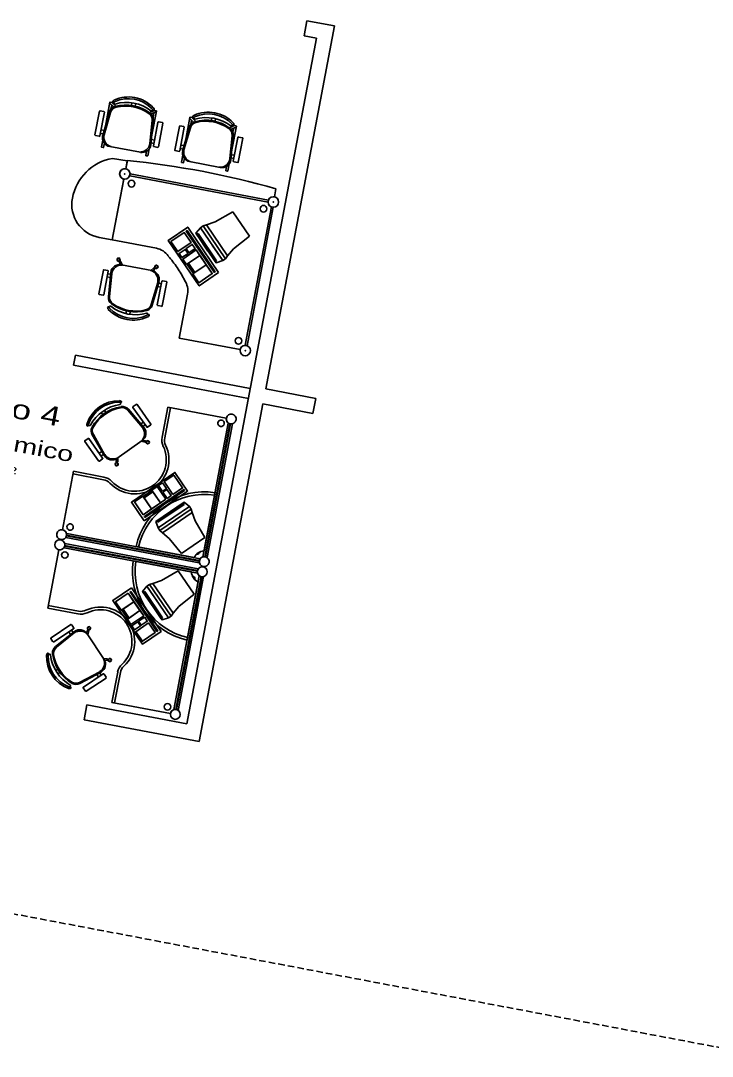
# Model space of a CAD drawing. Header units: inches. Extents: x -18604 to 2753, y -9056 to 3482.
# Drawn here: x -13605 to -12925, y -3206 to -2189 of the extents above; entities that cross this region are included whole.
import ezdxf
from ezdxf.enums import TextEntityAlignment as Align

# ---------------------------------------------------------------- set-up
doc = ezdxf.new("R2010")
doc.units = ezdxf.units.IN
doc.linetypes.add('HIDDEN', pattern=[9.525, 6.35, -3.175])
for name, color, linetype in [('ESPECARQ', 2, 'Continuous'), ('Linha Fina', 253, 'Continuous'), ('MOB', 3, 'Continuous'), ('MOVEIS', 2, 'Continuous'), ('Parede', 6, 'Continuous'), ('Parede Baixo', 4, 'Continuous'), ('TEXTO', 2, 'Continuous')]:
    doc.layers.add(name, color=color, linetype=linetype)
doc.styles.add('REGUA100', font='GOTHIC.TTF', dxfattribs={"width": 1.4})
doc.styles.add('REGUA60', font='GOTHIC.TTF', dxfattribs={"width": 1.4})

# ---------------------------------------------------------------- blocks, each defined once
blk = doc.blocks.new('INDUNI1')
at = {"color": 0, "style": 'REGUA100', "width": 1.4, "flags": 8}
for tag, p in [('NOME1', (0, 0)), ('NOME2', (0, -4.29))]:
    blk.add_attdef(tag, text='', height=2.5, dxfattribs=at).set_placement(p, align=Align.CENTER)
at = {"layer": 'ESPECARQ', "style": 'REGUA60', "width": 1.4}
blk.add_attdef('AREA', text='', height=1.5, dxfattribs=at).set_placement((0, -7.81), align=Align.CENTER)
at = {"layer": 'ESPECARQ', "style": 'REGUA60', "width": 1.4, "flags": 8}
for tag, p in [('PISO', (0, -10.31)), ('REVPAR', (0, -12.81)), ('PEDIR', (0, -15.31))]:
    blk.add_attdef(tag, text='', height=1.5, dxfattribs=at).set_placement(p, align=Align.CENTER)
blk = doc.blocks.new('BFB')
at = {"layer": 'MOB'}
for p, q in [((-0.6, 43.6), (-0.6, 46.2)), ((3.2, 43.6), (3.2, 46.2)), ((-30.4, 8.5), (-30.4, 32.1)), ((-29.9, 32.7), (-26, 32.7)), ((-25.5, 32.1), (-25.5, 8.5)), ((-22.8, 9.2), (-20.6, 33.3)), ((-21.7, 10.3), (-19.6, 32.8)), ((24.3, 10.3), (22.2, 32.8)), ((25.4, 9.2), (23.3, 33.3)), ((28.1, 32.1), (28.1, 8.5)), ((32.5, 32.7), (28.6, 32.7)), ((33, 8.5), (33, 32.1)), ((-22.4, 14.3), (-25.5, 14.3)), ((-22.6, 11), (-25.5, 11)), ((25, 14.3), (28.1, 14.3)), ((25.2, 11), (28.1, 11)), ((-26, 7.9), (-29.9, 7.9)), ((-14.9, 0), (-16.6, -2.1)), ((-12.7, 0), (-15.4, -3.1)), ((-14, 0), (16.6, 0)), ((15.3, 0), (18, -3.1)), ((17.5, 0), (19.2, -2.1)), ((28.6, 7.9), (32.5, 7.9)), ((-17.5, -2.9), (-19.2, -4.9)), ((-16, -4.2), (-17.6, -6.2)), ((-16.6, -2.1), (-16.5, -2.2)), ((-15.5, -3), (-15.4, -3.1)), ((18.1, -3), (18, -3.1)), ((18.6, -4.2), (20.2, -6.2)), ((19.2, -2.1), (19.1, -2.2)), ((20.2, -2.9), (21.8, -4.9))]:
    blk.add_line(p, q, dxfattribs=at)
blk.add_lwpolyline([(-17.4, 44, -0.323529), (20, 44, -0.122717), (20.4, 43.5, -0.605717), (19.3, 41.9, 0.237888), (-16.6, 41.9, -0.605717), (-17.8, 43.5)], format="xyb", dxfattribs=at)
blk.add_lwpolyline([(19.3, 41.9, 0.237888), (-16.6, 41.9, -0.605717), (-17.8, 43.5, -0.122717), (-17.4, 44, -0.323529), (20, 44, -0.122717), (20.4, 43.5, -0.605717)], format="xyb", close=True, dxfattribs=at)
for centre in [(-16.3, -3), (18.9, -3)]:
    blk.add_circle(centre, 0.55, dxfattribs=at)
for centre, radius, start, end in [((1.3, 18.1), 33.6, 54.1238, 125.8762), ((-18.7, 43.6), 0.86, 134.6745, 330.1891), ((-16.6, 42.9), 3.03, 126.5429, 154.8545), ((-16.6, 42.9), 1.38, 126.8699, 154.8545), ((1.3, 3.8), 39.8, 63.6047, 116.3953), ((1.3, 2.8), 39.8, 65.7361, 114.2639), ((21.3, 43.6), 0.86, 209.8109, 45.3255), ((19.2, 42.9), 3.03, 25.1455, 53.4571), ((-29.9, 32.1), 0.55, 90, 180), ((-26, 32.1), 0.55, 0, 90), ((-13, 32.6), 7.7, 116.3953, 174.8788), ((-11.9, 32.1), 7.7, 114.2639, 174.7001), ((14.5, 32.1), 7.7, 5.2999, 65.7361), ((15.6, 32.6), 7.7, 5.1212, 63.6047), ((28.6, 32.1), 0.55, 90, 180), ((32.5, 32.1), 0.55, 0, 90), ((-11.9, 9.7), 9.76, 176.7478, 264.4075), ((14.5, 9.7), 9.76, 275.5925, 3.2522), ((-29.9, 8.5), 0.55, 180, 270), ((-26, 8.5), 0.55, 270, 0), ((-14, 8.8), 8.8, 177.4308, 270), ((16.6, 8.8), 8.8, 270, 2.5692), ((28.6, 8.5), 0.55, 180, 270), ((32.5, 8.5), 0.55, 270, 0), ((-17.6, -4.5), 1.65, 62.7161, 38.5364), ((-16.3, -3), 0.825, 1.9801, 98.3595), ((19, -3), 0.825, 81.6405, 178.0199), ((20.2, -4.5), 1.65, 141.4636, 117.2839)]:
    blk.add_arc(centre, radius, start, end, dxfattribs=at)
blk = doc.blocks.new('CC50704')
for p, q in [((-60, 0), (-60, 12)), ((11.58, 13.43), (12, 0)), ((-60, 0), (-4.65, 0)), ((4.65, 0), (12, 0))]:
    blk.add_line(p, q)
for centre, radius, start, end in [((-30, 12), 30, 90, 180), ((-30, -2.54), 44.54, 21.00528, 90), ((0, 0), 4.65, 0, 180)]:
    blk.add_arc(centre, radius, start, end)
blk.add_point((0, 0))

msp = doc.modelspace()

# ---------------------------------------------------------------- linework, layer by layer
at = {"layer": 'Linha Fina', "linetype": 'HIDDEN'}
msp.add_line((-10416.2, -3670.7, 63.4), (-15505.6, -2707.8, 63.4), dxfattribs=at)
at = {"layer": 'MOVEIS'}
for p, q in [((-13521.7, -2292.7), (-13517.2, -2269.3)), ((-13517.4, -2270.2), (-13513.5, -2274)), ((-13515.4, -2269.5), (-13517, -2269.2)), ((-13516.3, -2276.1), (-13515.5, -2272)), ((-13515.4, -2269.5), (-13511.3, -2273.3)), ((-13496.1, -2272.5), (-13495.7, -2269.9)), ((-13492.4, -2273.2), (-13491.9, -2270.7)), ((-13531.9, -2301.4), (-13527.5, -2278.2)), ((-13522.7, -2279.1), (-13527.1, -2302.4)), ((-13526.9, -2277.8), (-13523.1, -2278.5)), ((-13524.3, -2302.1), (-13517.7, -2278.9)), ((-13523, -2301.3), (-13516.8, -2279.5)), ((-13473.4, -2277.4), (-13478.5, -2279.5)), ((-13477, -2311.1), (-13474.6, -2287.1)), ((-13471.7, -2278.9), (-13476.8, -2280.9)), ((-13476, -2301.4), (-13471.6, -2278.1)), ((-13474.9, -2283.9), (-13474.2, -2279.9)), ((-13473.4, -2277.4), (-13471.9, -2277.7)), ((-13443.1, -2307.6), (-13438.7, -2284.3)), ((-13438.9, -2285.1), (-13435, -2288.8)), ((-13436.8, -2284.3), (-13438.4, -2284)), ((-13437.8, -2291), (-13437, -2286.9)), ((-13436.8, -2284.3), (-13432.8, -2288.2)), ((-13417.6, -2287.3), (-13417.1, -2284.8)), ((-13413.8, -2288.1), (-13413.4, -2285.5)), ((-13523, -2297.2), (-13526, -2296.6)), ((-13477.9, -2309.8), (-13475.7, -2287.3)), ((-13470.1, -2289.1), (-13474.5, -2312.3)), ((-13469.6, -2313.2), (-13465.2, -2290)), ((-13465.7, -2289.3), (-13469.4, -2288.6)), ((-13453.4, -2316.3), (-13449, -2293.1)), ((-13444.2, -2294), (-13448.5, -2317.2)), ((-13448.4, -2292.6), (-13444.6, -2293.3)), ((-13445.8, -2317), (-13439.2, -2293.8)), ((-13444.5, -2316.1), (-13438.2, -2294.4)), ((-13394.8, -2292.3), (-13400, -2294.4)), ((-13393.2, -2293.7), (-13398.2, -2295.8)), ((-13397.5, -2316.2), (-13393, -2292.8)), ((-13396.4, -2298.8), (-13395.6, -2294.7)), ((-13394.8, -2292.3), (-13393.2, -2292.6)), ((-13527.7, -2302.8), (-13531.5, -2302.1)), ((-13523.8, -2300.4), (-13526.6, -2299.9)), ((-13525.6, -2313.2), (-13524.3, -2306.5)), ((-13476.4, -2306), (-13473.4, -2306.6)), ((-13399.4, -2324.7), (-13397.2, -2302.2)), ((-13398.4, -2326), (-13396.1, -2301.9)), ((-13391.6, -2303.9), (-13396, -2327.2)), ((-13391.1, -2328.1), (-13386.7, -2304.8)), ((-13387.1, -2304.2), (-13390.9, -2303.5)), ((-13523.8, -2313.9), (-13525.3, -2313.6)), ((-13523.4, -2313.7), (-13522.6, -2309.7)), ((-13517.4, -2312.8), (-13487.3, -2318.5)), ((-13482, -2321.5), (-13481.3, -2317.5)), ((-13479.9, -2321.9), (-13478.6, -2315.1)), ((-13476.8, -2309.3), (-13474, -2309.8)), ((-13474, -2312.9), (-13470.3, -2313.7)), ((-13449.2, -2317.7), (-13453, -2316.9)), ((-13445.2, -2315.3), (-13448.1, -2314.7)), ((-13444.5, -2312), (-13447.5, -2311.5)), ((-13501.7, -2334.6), (-13500.1, -2326.7)), ((-13481.8, -2321.9), (-13480.3, -2322.1)), ((-13447, -2328.1), (-13445.7, -2321.3)), ((-13444.9, -2328.5), (-13444.1, -2324.5)), ((-13408.8, -2333.4), (-13438.9, -2327.7)), ((-13398.3, -2324.1), (-13395.5, -2324.7)), ((-13397.8, -2320.9), (-13394.9, -2321.4)), ((-13395.5, -2327.8), (-13391.7, -2328.5)), ((-13445.3, -2328.8), (-13446.8, -2328.5)), ((-13403.5, -2336.3), (-13402.8, -2332.3)), ((-13403.3, -2336.7), (-13401.7, -2337)), ((-13401.4, -2336.7), (-13400.1, -2329.9)), ((-13503.6, -2344.7), (-13514.9, -2404.5)), ((-13497.8, -2341.6), (-13497.4, -2339.7)), ((-13497.4, -2339.7), (-13497.8, -2341.6)), ((-13361.9, -2367.3), (-13497.8, -2341.6)), ((-13361.9, -2367.3), (-13497.8, -2341.6)), ((-13361.5, -2365.4), (-13497.4, -2339.7)), ((-13361.5, -2365.4), (-13497.4, -2339.7)), ((-13355.7, -2362.3), (-13354.2, -2354.3)), ((-13361.9, -2367.3), (-13361.5, -2365.4)), ((-13361.5, -2365.4), (-13361.9, -2367.3)), ((-13396.5, -2376.9, -1.1), (-13413.7, -2386.8, -1.1)), ((-13380.2, -2400.9, -1.1), (-13396.5, -2376.9, -1.1)), ((-13384.3, -2508), (-13358.6, -2372.1)), ((-13384.3, -2508), (-13358.6, -2372.1)), ((-13382.4, -2508.4), (-13356.7, -2372.5)), ((-13382.4, -2508.4), (-13356.7, -2372.5)), ((-13356.7, -2372.5), (-13358.6, -2372.1)), ((-13358.6, -2372.1), (-13356.7, -2372.5)), ((-13413.7, -2386.8, -1.1), (-13422.4, -2389.8, 1.1)), ((-13459.9, -2405, 2.2), (-13440.8, -2392, 2.2)), ((-13440.8, -2392, 2.2), (-13410.5, -2436.6, 2.2)), ((-13432.8, -2397.9, 2.2), (-13428.4, -2392.6, 2.2)), ((-13422.9, -2412.4, 2.2), (-13432.8, -2397.9, 2.2)), ((-13430.7, -2398.1, 2.2), (-13432, -2399, 2.2)), ((-13413.8, -2425.8, 2.2), (-13432, -2399, 2.2)), ((-13412.4, -2424.9, 2.2), (-13430.7, -2398.1, 2.2)), ((-13425.7, -2390.7, 1.1), (-13428.4, -2392.6, 2.2)), ((-13428.4, -2392.6, 2.2), (-13425.7, -2390.7, 2.2)), ((-13428.4, -2392.6, 2.2), (-13406.4, -2424.8, 2.2)), ((-13406.4, -2424.8, 2.2), (-13428.4, -2392.6, 2.2)), ((-13422.4, -2389.8, 1.1), (-13425.7, -2390.7, 1.1)), ((-13425.7, -2390.7, 1.1), (-13422.4, -2389.8, 1.1)), ((-13403.7, -2423, 1.1), (-13425.7, -2390.7, 1.1)), ((-13403.7, -2423, 2.2), (-13425.7, -2390.7, 2.2)), ((-13514.9, -2404.5), (-13471.6, -2412.7)), ((-13459.9, -2405, 2.2), (-13459.9, -2405)), ((-13429.5, -2449.6), (-13459.9, -2405)), ((-13429.5, -2449.6, 2.2), (-13459.9, -2405, 2.2)), ((-13420.9, -2415.4, 7.7), (-13431.3, -2400.2, 7.7)), ((-13395.7, -2413.2, -1.1), (-13380.2, -2400.9, -1.1)), ((-13422.9, -2412.4, 2.2), (-13413, -2427, 2.2)), ((-13416.8, -2409.6, 2.2), (-13406.4, -2424.8, 2.2)), ((-13401.6, -2420.2, 1.1), (-13395.7, -2413.2, -1.1)), ((-13509, -2425.5), (-13510.2, -2423.2)), ((-13507.2, -2424.5), (-13508.4, -2422.2)), ((-13508.2, -2426.4), (-13508, -2426.3)), ((-13506.9, -2428.8), (-13508.2, -2426.4)), ((-13507, -2425.7), (-13506.8, -2425.6)), ((-13504.8, -2429.2), (-13506.8, -2425.6)), ((-13475.9, -2434.7), (-13506, -2429)), ((-13473.2, -2430.9), (-13471.2, -2429.3)), ((-13413.8, -2425.8, 2.2), (-13412.4, -2424.9, 2.2)), ((-13413.8, -2425.8, 2.2), (-13413.8, -2425.8, 2.2)), ((-13413.8, -2425.8, 2.2), (-13413.8, -2425.8, 2.2)), ((-13413, -2427, 2.2), (-13406.4, -2424.8, 2.2)), ((-13406.4, -2424.8, 2.2), (-13403.7, -2423, 1.1)), ((-13406.4, -2424.8, 2.2), (-13403.7, -2423, 2.2)), ((-13403.7, -2423, 1.1), (-13401.6, -2420.2, 1.1)), ((-13403.7, -2423, 1.1), (-13401.6, -2420.2, 1.1)), ((-13523.7, -2434.3), (-13528.1, -2457.5)), ((-13523.2, -2458.4), (-13518.8, -2435.2)), ((-13519.3, -2434.5), (-13523.1, -2433.8)), ((-13516.5, -2438.2), (-13519.3, -2437.7)), ((-13516.4, -2436.4), (-13518.7, -2460.4)), ((-13515.5, -2437.7), (-13517.6, -2460.2)), ((-13477.2, -2434.4), (-13474, -2431.8)), ((-13475.1, -2434.8), (-13473, -2433.1)), ((-13473.9, -2432), (-13474, -2431.8)), ((-13473, -2433.1), (-13473.1, -2432.9)), ((-13471.9, -2432.5), (-13469.9, -2430.9)), ((-13410.5, -2436.6, 2.2), (-13429.5, -2449.6, 2.2)), ((-13517, -2441.5), (-13519.9, -2440.9)), ((-13470.3, -2446.2), (-13476.6, -2467.9)), ((-13469, -2445.3), (-13475.6, -2468.6)), ((-13470.7, -2468.4), (-13466.3, -2445.1)), ((-13469.6, -2447.1), (-13466.7, -2447.6)), ((-13461.4, -2446), (-13465.8, -2469.3)), ((-13465.6, -2444.7), (-13461.8, -2445.4)), ((-13429.5, -2449.6, 2.2), (-13429.5, -2449.6)), ((-13527.7, -2458.1), (-13523.9, -2458.8)), ((-13470.3, -2450.3), (-13467.3, -2450.9)), ((-13449.1, -2500.9), (-13441, -2457.7)), ((-13466.4, -2469.7), (-13470.2, -2469)), ((-13501, -2474.3), (-13501.5, -2476.8)), ((-13497.2, -2475), (-13497.7, -2477.5)), ((-13389.3, -2512.2), (-13449.1, -2500.9)), ((-13382.4, -2508.4), (-13384.3, -2508)), ((-13384.3, -2508), (-13382.4, -2508.4)), ((-13521.2, -2573.9, 63.6), (-13522.7, -2571.8, 63.6)), ((-13485.2, -2588.8, 63.6), (-13499.8, -2571.8, 63.6)), ((-13483.7, -2589, 63.6), (-13499.1, -2570.8, 63.6)), ((-13494.6, -2569, 63.6), (-13481.1, -2588.1, 63.6)), ((-13491.4, -2566, 63.6), (-13494.5, -2568.2, 63.6)), ((-13477.1, -2585.3, 63.6), (-13490.6, -2566.1, 63.6)), ((-13466, -2598.3, 63.4), (-13460.4, -2568.6, 63.4)), ((-13463.4, -2598.8, 63.4), (-13457.8, -2569.1, 63.4)), ((-13460.4, -2568.6, 63.4), (-13403, -2579.4, 63.4)), ((-13455.2, -2569.6, 63.4), (-13403, -2579.4, 63.4)), ((-13524.3, -2576.1, 63.6), (-13525.8, -2574, 63.6)), ((-13486.9, -2585.1, 63.6), (-13484.4, -2583.4, 63.6)), ((-13484.9, -2587.7, 63.6), (-13482.5, -2586, 63.6)), ((-13480.3, -2588.2, 63.6), (-13477.2, -2586, 63.6)), ((-13401, -2584.3, 63.4), (-13425.9, -2715.6, 63.4)), ((-13399.4, -2585.1, 63.4), (-13424, -2715.5, 63.4)), ((-13398.7, -2585.2, 63.4), (-13423.4, -2715.6, 63.4)), ((-13396.9, -2585.1, 63.4), (-13421.7, -2716.4, 63.4)), ((-13528.4, -2621.5, 63.6), (-13541.9, -2602.3, 63.6)), ((-13541.8, -2601.6, 63.6), (-13538.7, -2599.4, 63.6)), ((-13537.9, -2599.5, 63.6), (-13524.4, -2618.6, 63.6)), ((-13522.7, -2616.5, 63.6), (-13534.7, -2595.9, 63.6)), ((-13522.4, -2615, 63.6), (-13533.5, -2595.6, 63.6)), ((-13510.3, -2619, 63.6), (-13485.5, -2601.5, 63.6)), ((-13486.6, -2602.2, 63.6), (-13482.6, -2603.2, 63.6)), ((-13484.8, -2601, 63.6), (-13482.2, -2601.7, 63.6)), ((-13482.2, -2601.7, 63.6), (-13482.3, -2601.9, 63.6)), ((-13481, -2601.8, 63.6), (-13478.6, -2602.4, 63.6)), ((-13525.3, -2612.2, 63.6), (-13527.7, -2613.9, 63.6)), ((-13482.6, -2603, 63.6), (-13482.6, -2603.2, 63.6)), ((-13481.5, -2603.8, 63.6), (-13479.1, -2604.4, 63.6)), ((-13524.5, -2619.4, 63.6), (-13527.6, -2621.6, 63.6)), ((-13523.5, -2615, 63.6), (-13525.8, -2616.6, 63.6)), ((-13511, -2619.5, 63.6), (-13511.2, -2622.1, 63.6)), ((-13511.2, -2622.1, 63.6), (-13511, -2622.2, 63.6)), ((-13509.8, -2622.3, 63.6), (-13509.6, -2622.3, 63.6)), ((-13509.3, -2618.2, 63.6), (-13509.6, -2622.3, 63.6)), ((-13563.7, -2689.1, 63.4), (-13552.9, -2631.6, 63.4)), ((-13523.2, -2637.3, 63.4), (-13552.9, -2631.6, 63.4)), ((-13511.5, -2623.3, 63.6), (-13511.7, -2625.9, 63.6)), ((-13509.5, -2623.5, 63.6), (-13509.7, -2626, 63.6)), ((-13496.1, -2662, 63.4), (-13453.4, -2632.8, 63.4)), ((-13496.1, -2662, 65.6), (-13453.4, -2632.8, 65.6)), ((-13453.4, -2632.8, 65.6), (-13453.4, -2632.8, 63.4)), ((-13453.4, -2632.8, 65.6), (-13440.9, -2651.1, 65.6)), ((-13523.7, -2639.9, 63.4), (-13553.4, -2634.2, 63.4)), ((-13465.7, -2643, 65.6), (-13469.6, -2645.7, 65.6)), ((-13461.8, -2648.7, 65.6), (-13465.7, -2643, 65.6)), ((-13454.5, -2635.4, 65.6), (-13463.9, -2641.8, 65.6)), ((-13463.9, -2641.8, 65.6), (-13455.4, -2654.3, 65.6)), ((-13445.9, -2647.9, 65.6), (-13454.5, -2635.4, 65.6)), ((-13476.3, -2650.9, 65.6), (-13484.1, -2656.2, 65.6)), ((-13440.9, -2651.1, 65.6), (-13483.7, -2680.3, 65.6)), ((-13475, -2651.9, 65.6), (-13483.7, -2657.8, 65.6)), ((-13483.5, -2657.1, 65.6), (-13475.7, -2651.7, 65.6)), ((-13444.7, -2649.6, 65.6), (-13483.4, -2676, 65.6)), ((-13482.8, -2676.9, 65.6), (-13444.1, -2650.5, 65.6)), ((-13475.7, -2651.7, 65.6), (-13476.3, -2650.9, 65.6)), ((-13470.9, -2646.6, 65.6), (-13476.2, -2650.1, 65.6)), ((-13476.2, -2650.1, 65.6), (-13475, -2651.9, 65.6)), ((-13462.4, -2659.1, 65.6), (-13470.9, -2646.6, 65.6)), ((-13469.6, -2645.7, 65.6), (-13465.7, -2651.4, 65.6)), ((-13465.7, -2651.4, 65.6), (-13461.8, -2648.7, 65.6)), ((-13461.2, -2649.6, 65.6), (-13465.1, -2652.3, 65.6)), ((-13465.1, -2652.3, 65.6), (-13461.1, -2658.2, 65.6)), ((-13457.1, -2655.5, 65.6), (-13461.2, -2649.6, 65.6)), ((-13455.4, -2654.3, 65.6), (-13445.9, -2647.9, 65.6)), ((-13444.1, -2650.5, 65.6), (-13444.7, -2649.6, 65.6)), ((-13424.8, -2709.8, 63.4), (-13414, -2652.6, 63.4)), ((-13496.1, -2662, 65.6), (-13496.1, -2662, 63.4)), ((-13483.7, -2680.3, 65.6), (-13496.1, -2662, 65.6)), ((-13484.9, -2656.1, 65.6), (-13493.2, -2661.7, 65.6)), ((-13493.2, -2661.7, 65.6), (-13484.6, -2674.3, 65.6)), ((-13483.7, -2657.8, 65.6), (-13484.9, -2656.1, 65.6)), ((-13484.6, -2674.3, 65.6), (-13462.4, -2659.1, 65.6)), ((-13484.1, -2656.2, 65.6), (-13483.5, -2657.1, 65.6)), ((-13471, -2680.3, 65.6), (-13445.3, -2662.8, 65.6)), ((-13461.1, -2658.2, 65.6), (-13457.1, -2655.5, 65.6)), ((-13458.1, -2671.5, 65.6), (-13444.2, -2662, 65.6)), ((-13444.4, -2664.1, 65.6), (-13445.3, -2662.8, 65.6)), ((-13444.2, -2662, 65.6), (-13439.1, -2666.2, 65.6)), ((-13458.1, -2671.5, 65.6), (-13472.1, -2681, 65.6)), ((-13470.1, -2681.6, 65.6), (-13444.4, -2664.1, 65.6)), ((-13470, -2687.3, 65.6), (-13439.1, -2666.2, 65.6)), ((-13439.1, -2666.2, 65.6), (-13470, -2687.3, 65.6)), ((-13468.3, -2689.9, 64.5), (-13437.3, -2668.8, 64.5)), ((-13468.3, -2689.9, 65.6), (-13437.3, -2668.8, 65.6)), ((-13461, -2673.5, 70.8), (-13446.4, -2663.5, 70.8)), ((-13437.3, -2668.8, 64.5), (-13439.1, -2666.2, 65.6)), ((-13439.1, -2666.2, 65.6), (-13437.3, -2668.8, 65.6)), ((-13437.3, -2668.8, 64.5), (-13436.4, -2672, 64.5)), ((-13436.4, -2672, 64.5), (-13437.3, -2668.8, 64.5)), ((-13433.6, -2680.3, 62.4), (-13436.4, -2672, 64.5)), ((-13483.4, -2676, 65.6), (-13482.8, -2676.9, 65.6)), ((-13472.1, -2681, 65.6), (-13470, -2687.3, 65.6)), ((-13471, -2680.3, 65.6), (-13471, -2680.3, 65.6)), ((-13471, -2680.3, 65.6), (-13471, -2680.3, 65.6)), ((-13471, -2680.3, 65.6), (-13470.1, -2681.6, 65.6)), ((-13455.4, -2677.4, 65.6), (-13470, -2687.3, 65.6)), ((-13424, -2696.8, 62.4), (-13433.6, -2680.3, 62.4)), ((-13428.6, -2717.5, 63.4), (-13559.6, -2692.7, 63.4)), ((-13470, -2687.3, 65.6), (-13468.3, -2689.9, 64.5)), ((-13470, -2687.3, 65.6), (-13468.3, -2689.9, 65.6)), ((-13468.3, -2689.9, 64.5), (-13465.6, -2692, 64.5)), ((-13468.3, -2689.9, 64.5), (-13465.6, -2692, 64.5)), ((-13465.6, -2692, 64.5), (-13458.9, -2697.6, 62.4)), ((-13430.5, -2727.4, 63.4), (-13561.5, -2702.6, 63.4)), ((-13429.4, -2721.6, 63.4), (-13560.4, -2696.8, 63.4)), ((-13429.5, -2719.8, 63.4), (-13560, -2695.1, 63.4)), ((-13429.4, -2719.1, 63.4), (-13559.9, -2694.4, 63.4)), ((-13458.9, -2697.6, 62.4), (-13447, -2712.5, 62.4)), ((-13447, -2712.5, 62.4), (-13424, -2696.8, 62.4)), ((-13567.4, -2708.6, 63.4), (-13578.3, -2766, 63.4)), ((-13431.3, -2731.5, 63.4), (-13562.2, -2706.8, 63.4)), ((-13431.4, -2729.7, 63.4), (-13561.9, -2705, 63.4)), ((-13431.3, -2729.1, 63.4), (-13561.8, -2704.4, 63.4)), ((-13491.6, -2705.5, 63.4), (-13434.4, -2716.3, 63.4)), ((-13494.3, -2719.7, 63.4), (-13437.1, -2730.5, 63.4)), ((-13466.7, -2739, 62.4), (-13450.2, -2729.4, 62.4)), ((-13454.3, -2865.6, 63.4), (-13429.4, -2734.3, 63.4)), ((-13450.2, -2729.4, 62.4), (-13434.5, -2752.4, 62.4)), ((-13485.1, -2749.6, 65.6), (-13480.9, -2744.5, 65.6)), ((-13480.9, -2744.5, 65.6), (-13478.2, -2742.7, 64.5)), ((-13480.9, -2744.5, 65.6), (-13478.2, -2742.7, 65.6)), ((-13480.9, -2744.5, 65.6), (-13459.7, -2775.4, 65.6)), ((-13459.7, -2775.4, 65.6), (-13480.9, -2744.5, 65.6)), ((-13470.9, -2759.1, 65.6), (-13480.9, -2744.5, 65.6)), ((-13478.2, -2742.7, 64.5), (-13475, -2741.8, 64.5)), ((-13478.2, -2742.7, 64.5), (-13475, -2741.8, 64.5)), ((-13478.2, -2742.7, 64.5), (-13457.1, -2773.7, 64.5)), ((-13478.2, -2742.7, 65.6), (-13457.1, -2773.7, 65.6)), ((-13475, -2741.8, 64.5), (-13466.7, -2739, 62.4)), ((-13452.4, -2865.4, 63.4), (-13427.7, -2735, 63.4)), ((-13451.8, -2865.6, 63.4), (-13427.1, -2735.2, 63.4)), ((-13450.1, -2866.4, 63.4), (-13425.3, -2735, 63.4)), ((-13430.6, -2740, 63.4), (-13441.4, -2797.3, 63.4)), ((-13496.1, -2746.1, 65.6), (-13514.4, -2758.5, 65.6)), ((-13511.7, -2759.8, 65.6), (-13499.2, -2751.3, 65.6)), ((-13499.2, -2751.3, 65.6), (-13484, -2773.6, 65.6)), ((-13497.5, -2750.1, 65.6), (-13496.6, -2749.5, 65.6)), ((-13471.1, -2788.8, 65.6), (-13497.5, -2750.1, 65.6)), ((-13496.6, -2749.5, 65.6), (-13470.2, -2788.2, 65.6)), ((-13467, -2788.8, 65.6), (-13496.1, -2746.1, 65.6)), ((-13475.5, -2763.5, 65.6), (-13485.1, -2749.6, 65.6)), ((-13484.3, -2750.7, 65.6), (-13483, -2749.8, 65.6)), ((-13484.3, -2750.7, 65.6), (-13484.3, -2750.7, 65.6)), ((-13484.3, -2750.7, 65.6), (-13484.3, -2750.7, 65.6)), ((-13484.3, -2750.7, 65.6), (-13466.8, -2776.4, 65.6)), ((-13483, -2749.8, 65.6), (-13465.5, -2775.5, 65.6)), ((-13434.5, -2752.4, 62.4), (-13449.5, -2764.3, 62.4)), ((-13548.1, -2769.1, 63.4), (-13577.8, -2763.4, 63.4)), ((-13514.4, -2758.5, 65.6), (-13514.4, -2758.5, 63.4)), ((-13514.4, -2758.5, 63.4), (-13485.3, -2801.3, 63.4)), ((-13514.4, -2758.5, 65.6), (-13485.3, -2801.3, 65.6)), ((-13506.1, -2768.1, 65.6), (-13511.7, -2759.8, 65.6)), ((-13477.5, -2760.7, 70.8), (-13467.5, -2775.3, 70.8)), ((-13475.5, -2763.5, 65.6), (-13466, -2777.5, 65.6)), ((-13449.5, -2764.3, 62.4), (-13455.1, -2771, 64.5)), ((-13548.6, -2771.7, 63.4), (-13578.3, -2766, 63.4)), ((-13504.3, -2766.9, 65.6), (-13506.1, -2768.1, 65.6)), ((-13505.3, -2768.3, 65.6), (-13504.5, -2767.7, 65.6)), ((-13500, -2776.1, 65.6), (-13505.3, -2768.3, 65.6)), ((-13504.5, -2767.7, 65.6), (-13499.1, -2775.5, 65.6)), ((-13498.4, -2775.7, 65.6), (-13504.3, -2766.9, 65.6)), ((-13484, -2773.6, 65.6), (-13496.6, -2782.1, 65.6)), ((-13489, -2778.9, 65.6), (-13483.1, -2774.9, 65.6)), ((-13483.1, -2774.9, 65.6), (-13480.5, -2778.8, 65.6)), ((-13457.1, -2773.7, 64.5), (-13459.7, -2775.4, 65.6)), ((-13459.7, -2775.4, 65.6), (-13457.1, -2773.7, 65.6)), ((-13457.1, -2773.7, 64.5), (-13455.1, -2771, 64.5)), ((-13455.1, -2771, 64.5), (-13457.1, -2773.7, 64.5)), ((-13500.1, -2776.9, 65.6), (-13498.4, -2775.7, 65.6)), ((-13496.6, -2782.1, 65.6), (-13500.1, -2776.9, 65.6)), ((-13499.1, -2775.5, 65.6), (-13500, -2776.1, 65.6)), ((-13495.7, -2783.4, 65.6), (-13489.9, -2779.5, 65.6)), ((-13493, -2787.3, 65.6), (-13495.7, -2783.4, 65.6)), ((-13487.2, -2783.4, 65.6), (-13493, -2787.3, 65.6)), ((-13491.8, -2789.1, 65.6), (-13479.3, -2780.5, 65.6)), ((-13489.9, -2779.5, 65.6), (-13487.2, -2783.4, 65.6)), ((-13486.4, -2782.8, 65.6), (-13489, -2778.9, 65.6)), ((-13480.5, -2778.8, 65.6), (-13486.4, -2782.8, 65.6)), ((-13479.3, -2780.5, 65.6), (-13472.8, -2790, 65.6)), ((-13465.5, -2775.5, 65.6), (-13466.8, -2776.4, 65.6)), ((-13466, -2777.5, 65.6), (-13459.7, -2775.4, 65.6)), ((-13485.3, -2798.5, 65.6), (-13491.8, -2789.1, 65.6)), ((-13485.3, -2801.3, 65.6), (-13467, -2788.8, 65.6)), ((-13472.8, -2790, 65.6), (-13485.3, -2798.5, 65.6)), ((-13470.2, -2788.2, 65.6), (-13471.1, -2788.8, 65.6)), ((-13485.3, -2801.3, 65.6), (-13485.3, -2801.3, 63.4)), ((-13509.6, -2828.8, 63.4), (-13515.2, -2858.5, 63.4)), ((-13507, -2829.3, 63.4), (-13512.6, -2859, 63.4)), ((-13515.2, -2858.5, 63.4), (-13457.8, -2869.4, 63.4)), ((-13510, -2859.5, 63.4), (-13457.8, -2869.4, 63.4))]:
    msp.add_line(p, q, dxfattribs=at)
at = {"layer": 'MOVEIS', "extrusion": (-0.826234, -0.563328, 0)}
for p, q in [((-13425.7, -2390.7, 2.2), (-13425.7, -2390.7, 1.1)), ((-13403.7, -2423, 2.2), (-13403.7, -2423, 1.1)), ((-13478.2, -2742.7, 65.6), (-13478.2, -2742.7, 64.5)), ((-13457.1, -2773.7, 65.6), (-13457.1, -2773.7, 64.5))]:
    msp.add_line(p, q, dxfattribs=at)
at = {"layer": 'MOVEIS', "extrusion": (-0.563328, 0.826234, 0)}
for p, q in [((-13437.3, -2668.8, 65.6), (-13437.3, -2668.8, 64.5)), ((-13468.3, -2689.9, 65.6), (-13468.3, -2689.9, 64.5))]:
    msp.add_line(p, q, dxfattribs=at)
at = {"layer": 'MOVEIS'}
for points in [[(-13476.9, -2277.8, 0.237888), (-13512.2, -2271.1, -0.605717), (-13513.1, -2269.4, -0.122717), (-13512.6, -2268.9, -0.323529), (-13475.8, -2275.9, -0.122717), (-13475.5, -2276.5, -0.605717)], [(-13513.1, -2269.4, -0.122717), (-13512.6, -2268.9, -0.323529), (-13475.8, -2275.9, -0.122717), (-13475.5, -2276.5, -0.605717), (-13476.9, -2277.8, 0.237888), (-13512.2, -2271.1, -0.605717)], [(-13433.7, -2286, -0.237888), (-13398.4, -2292.6, 0.605717), (-13397, -2291.3, 0.122717), (-13397.3, -2290.8, 0.323529), (-13434, -2283.8, 0.122717), (-13434.5, -2284.2, 0.605717)], [(-13397, -2291.3, 0.122717), (-13397.3, -2290.8, 0.323529), (-13434, -2283.8, 0.122717), (-13434.5, -2284.2, 0.605717), (-13433.7, -2286, -0.237888), (-13398.4, -2292.6, 0.605717)], [(-13516.4, -2469.7, 0.237888), (-13481.1, -2476.4, -0.605717), (-13480.3, -2478.1, -0.122717), (-13480.8, -2478.5, -0.323529), (-13517.5, -2471.6, -0.122717), (-13517.9, -2471, -0.605717)]]:
    msp.add_lwpolyline(points, format="xyb", close=True, dxfattribs=at)
at = {"layer": 'MOVEIS', "elevation": 2.2}
for points in [[(-13450.5, -2416), (-13437.5, -2407.1), (-13444.2, -2397.3), (-13457.3, -2406.2), (-13450.5, -2416)], [(-13439.6, -2417.2), (-13433.5, -2413), (-13436.3, -2408.9), (-13442.4, -2413.1), (-13439.6, -2417.2)], [(-13446.5, -2421.9), (-13440.5, -2417.8), (-13443.3, -2413.8), (-13449.3, -2417.8), (-13446.5, -2421.9)], [(-13429.8, -2446.5), (-13416.7, -2437.6), (-13432.5, -2414.4), (-13445.6, -2423.3), (-13441.9, -2428.7), (-13440.1, -2427.5), (-13433.9, -2436.6), (-13435.7, -2437.8), (-13429.8, -2446.5)], [(-13435.5, -2437.1), (-13434.6, -2436.5), (-13440.2, -2428.3), (-13441.1, -2428.9), (-13435.5, -2437.1)]]:
    msp.add_lwpolyline(points, dxfattribs=at)
msp.add_lwpolyline([(-13414.9, -2436.3), (-13414, -2435.7), (-13441.5, -2395.4), (-13442.4, -2396)], close=True, dxfattribs=at)
at = {"layer": 'MOVEIS'}
msp.add_lwpolyline([(-13480.8, -2478.5, -0.323529), (-13517.5, -2471.6, -0.122717), (-13517.9, -2471, -0.605717), (-13516.4, -2469.7, 0.237888), (-13481.1, -2476.4, -0.605717), (-13480.3, -2478.1)], format="xyb", dxfattribs=at)
at = {"layer": 'MOVEIS', "elevation": 63.6}
msp.add_lwpolyline([(-13538.2, -2585.3, -0.323529), (-13507.9, -2563.9, -0.122717), (-13507.3, -2564.1, -0.605717), (-13507.3, -2566.1, 0.237888), (-13536.4, -2586.5, -0.605717), (-13538.2, -2586)], format="xyb", dxfattribs=at)
msp.add_lwpolyline([(-13507.3, -2566.1, 0.237888), (-13536.4, -2586.5, -0.605717), (-13538.2, -2586, -0.122717), (-13538.2, -2585.3, -0.323529), (-13507.9, -2563.9, -0.122717), (-13507.3, -2564.1, -0.605717)], format="xyb", close=True, dxfattribs=at)
at = {"layer": 'MOVEIS'}
for centre, radius in [((-13502.6, -2339.7), 5.12), ((-13502.6, -2339.7), 5.12), ((-13496, -2349.3), 3.3), ((-13356.7, -2367.3), 5.12), ((-13356.7, -2367.3), 5.12), ((-13356.7, -2367.3), 5.12), ((-13356.7, -2367.3), 5.12), ((-13366.3, -2373.9), 3.3), ((-13507.7, -2425.6), 0.55), ((-13473.1, -2432.2), 0.55), ((-13390.9, -2503.6), 3.3), ((-13384.3, -2513.2), 5.12), ((-13384.3, -2513.2), 5.12), ((-13482, -2602.6, 63.6), 0.545), ((-13510.4, -2622.7, 63.6), 0.545), ((-13566.5, -2703.8, 63.4), 4.86), ((-13561.5, -2713.8, 63.4), 3.17), ((-13426.5, -2730.3, 63.4), 4.86), ((-13460.7, -2862.8, 63.4), 3.17), ((-13453, -2870.3, 63.4), 4.86)]:
    msp.add_circle(centre, radius, dxfattribs=at)
for centre, radius, start, end in [((-13499, -2297.8), 33.6, 43.41, 115.1625), ((-13510.3, -2281), 7.7, 105.6815, 164.165), ((-13517, -2269.4), 0.22, 79.2862, 169.2862), ((-13509.4, -2281.7), 7.7, 103.5502, 163.9864), ((-13513.9, -2269.1), 0.86, 123.9607, 319.4754), ((-13511.9, -2270.2), 3.03, 115.8291, 144.1408), ((-13501.7, -2311.9), 39.8, 52.891, 105.6815), ((-13501.8, -2312.9), 39.8, 55.0223, 103.5502), ((-13474.6, -2276.6), 0.86, 199.0971, 34.6118), ((-13476.8, -2276.8), 3.03, 14.4317, 42.7434), ((-13527, -2278.3), 0.55, 79.2862, 169.2862), ((-13523.2, -2279), 0.55, 349.2862, 79.2862), ((-13483.4, -2286.6), 7.7, 354.5861, 55.0223), ((-13482.3, -2286.3), 7.7, 354.4075, 52.891), ((-13471.9, -2278), 0.33, 349.2862, 79.2862), ((-13438.4, -2284.4), 0.33, 79.2862, 169.2862), ((-13435.4, -2284), 0.86, 123.9607, 319.4754), ((-13433.4, -2285), 3.03, 115.8291, 144.1408), ((-13420.5, -2312.7), 33.6, 43.41, 115.1625), ((-13423.1, -2326.8), 39.8, 52.891, 105.6815), ((-13469.6, -2289.2), 0.55, 79.2862, 169.2862), ((-13465.8, -2289.9), 0.55, 349.2862, 79.2862), ((-13448.5, -2293.2), 0.55, 79.2862, 169.2862), ((-13444.7, -2293.9), 0.55, 349.2862, 79.2862), ((-13431.8, -2295.9), 7.7, 105.6815, 164.165), ((-13430.8, -2296.5), 7.7, 103.5502, 163.9864), ((-13423.3, -2327.8), 39.8, 55.0223, 103.5502), ((-13404.9, -2301.4), 7.7, 354.5861, 55.0223), ((-13403.7, -2301.2), 7.7, 354.4075, 52.891), ((-13396.1, -2291.4), 0.86, 199.0971, 34.6118), ((-13398.3, -2291.7), 3.03, 14.4317, 42.7434), ((-13393.3, -2292.8), 0.22, 349.2862, 79.2862), ((-13531.4, -2301.5), 0.55, 169.2862, 259.2862), ((-13527.6, -2302.3), 0.55, 259.2862, 349.2862), ((-13515.8, -2304.2), 8.8, 166.717, 259.2862), ((-13513.5, -2303.6), 9.76, 166.034, 253.6938), ((-13391, -2304), 0.55, 79.2862, 169.2862), ((-13387.2, -2304.7), 0.55, 349.2862, 79.2862), ((-13525.2, -2313.3), 0.33, 169.2862, 259.2862), ((-13523.7, -2313.6), 0.33, 259.2862, 349.2862), ((-13487.6, -2308.5), 9.76, 264.8787, 352.5385), ((-13485.7, -2309.9), 8.8, 259.2862, 351.8555), ((-13473.9, -2312.4), 0.55, 169.2862, 259.2862), ((-13470.2, -2313.1), 0.55, 259.2862, 349.2862), ((-13452.9, -2316.4), 0.55, 169.2862, 259.2862), ((-13449.1, -2317.1), 0.55, 259.2862, 349.2862), ((-13437.2, -2319), 8.8, 166.717, 259.2862), ((-13435, -2318.5), 9.76, 166.034, 253.6938), ((-13582.2, -3159.6), 837, 74.1966, 84.3759), ((-13481.7, -2321.5), 0.33, 169.2862, 259.2862), ((-13480.2, -2321.8), 0.33, 259.2862, 349.2862), ((-13409, -2323.4), 9.76, 264.8787, 352.5385), ((-13407.1, -2324.7), 8.8, 259.2862, 351.8555), ((-13395.4, -2327.3), 0.55, 169.2862, 259.2862), ((-13446.7, -2328.2), 0.33, 169.2862, 259.2862), ((-13445.2, -2328.5), 0.33, 259.2862, 349.2862), ((-13403.2, -2336.4), 0.33, 169.2862, 259.2862), ((-13401.7, -2336.7), 0.33, 259.2862, 349.2862), ((-13391.6, -2328), 0.55, 259.2862, 349.2862), ((-13475, -2430.5), 18.1, 34.2862, 79.2862), ((-13507.7, -2437.6), 8.8, 79.2862, 171.8555), ((-13505.8, -2438.9), 9.76, 84.8787, 172.5385), ((-13508.7, -2423.8), 1.65, 310.7499, 286.5701), ((-13507.8, -2425.6), 0.825, 250.9268, 347.3062), ((-13471.6, -2430.9), 1.65, 232.0024, 207.8226), ((-13545.3, -2495.9), 113.9, 34.2862, 41.5418), ((-13523.2, -2434.4), 0.55, 79.2862, 169.2862), ((-13519.4, -2435.1), 0.55, 349.2862, 79.2862), ((-13479.8, -2443.9), 9.76, 346.034, 73.6938), ((-13477.6, -2443.3), 8.8, 346.717, 79.2862), ((-13473.1, -2432.1), 0.825, 171.2663, 267.6457), ((-13545.3, -2495.9), 113.9, 27.0307, 34.2862), ((-13465.7, -2445.2), 0.55, 79.2862, 169.2862), ((-13461.9, -2445.9), 0.55, 349.2862, 79.2862), ((-13458.8, -2454.3), 18.1, 349.2862, 34.2862), ((-13527.6, -2457.6), 0.55, 169.2862, 259.2862), ((-13523.8, -2458.3), 0.55, 259.2862, 349.2862), ((-13518.7, -2470.9), 0.86, 19.0971, 214.6118), ((-13511.1, -2461.2), 7.7, 174.4075, 232.891), ((-13509.9, -2460.9), 7.7, 174.5861, 235.0223), ((-13491.7, -2435.5), 39.8, 232.891, 285.6815), ((-13491.5, -2434.6), 39.8, 235.0223, 283.5502), ((-13484, -2465.8), 7.7, 283.5502, 343.9864), ((-13483, -2466.5), 7.7, 285.6815, 344.165), ((-13470.1, -2468.5), 0.55, 169.2862, 259.2862), ((-13466.3, -2469.2), 0.55, 259.2862, 349.2862), ((-13516.5, -2470.7), 3.03, 194.4317, 222.7434), ((-13494.4, -2449.6), 33.6, 223.41, 295.1625), ((-13481.4, -2477.3), 1.38, 296.1561, 324.1408), ((-13479.4, -2478.4), 0.86, 303.9607, 139.4754), ((-13481.4, -2477.3), 3.03, 295.8291, 324.1408), ((-13508.3, -2595.6, 63.6), 33.2, 89.3433, 161.0957), ((-13500.1, -2607.2, 63.6), 39.4, 98.8242, 151.6148), ((-13499.5, -2608, 63.6), 39.4, 100.9556, 149.4834), ((-13507.9, -2565.3, 63.6), 2.99, 60.365, 88.6766), ((-13506.6, -2563.5, 63.6), 0.852, 245.0304, 80.5451), ((-13505.6, -2576.7, 63.6), 7.62, 40.5194, 100.9556), ((-13504.9, -2575.7, 63.6), 7.62, 40.3408, 98.8242), ((-13494.2, -2568.6, 63.6), 0.545, 125.2195, 215.2195), ((-13491, -2566.4, 63.6), 0.545, 35.2195, 125.2195), ((-13536.9, -2585.7, 63.6), 2.99, 161.7624, 190.074), ((-13539, -2586.4, 63.6), 0.852, 169.894, 5.4086), ((-13536.9, -2585.7, 63.6), 1.36, 162.0894, 190.074), ((-13528.1, -2592, 63.6), 7.62, 151.6148, 210.0983), ((-13526.9, -2591.8, 63.6), 7.62, 149.4834, 209.9196), ((-13492.8, -2594.8, 63.6), 9.66, 310.812, 38.4717), ((-13490.5, -2594.3, 63.6), 8.71, 305.2195, 37.7888), ((-13480.7, -2587.8, 63.6), 0.545, 215.2195, 305.2195), ((-13477.5, -2585.6, 63.6), 0.545, 305.2195, 35.2195), ((-13541.5, -2602, 63.6), 0.545, 125.2195, 215.2195), ((-13538.3, -2599.8, 63.6), 0.545, 35.2195, 125.2195), ((-13481.9, -2602.6, 63.6), 0.817, 116.8601, 213.2394), ((-13480, -2603.1, 63.6), 1.63, 176.6831, 152.5034), ((-13527.9, -2621.2, 63.6), 0.545, 215.2195, 305.2195), ((-13524.8, -2619, 63.6), 0.545, 305.2195, 35.2195), ((-13515.3, -2611.8, 63.6), 8.71, 212.6503, 305.2195), ((-13514.2, -2609.9, 63.6), 9.66, 211.9673, 299.627), ((-13510.4, -2622.8, 63.6), 0.817, 37.1996, 133.579), ((-13510.6, -2624.7, 63.6), 1.63, 97.9356, 73.7559), ((-13566.5, -2703.8, 63.4), 4.91, 259.2862, 336.8676), ((-13426.5, -2730.3, 63.4), 68.6, 171.0936, 257.4789), ((-13426.5, -2730.3, 63.4), 66, 171.0936, 257.4789), ((-13426.5, -2730.3, 63.4), 10.6, 181.1157, 247.4567), ((-13436.9, -2737.4, 63.4), 3.14, 350.8791, 77.6934), ((-13426.5, -2730.3, 63.4), 4.91, 143.8119, 284.7606), ((-13526.5, -2798.5, 63.4), 33.6, 313.3118, 115.2607), ((-13545.9, -2757.4, 63.4), 14.5, 259.2862, 295.2607), ((-13545.9, -2757.4, 63.4), 11.8, 259.2862, 295.2607), ((-13526.5, -2798.5, 63.4), 30.9, 313.3118, 115.2607), ((-13495.4, -2831.5, 63.4), 14.5, 133.3118, 169.2862), ((-13495.4, -2831.5, 63.4), 11.8, 133.3118, 169.2862), ((-13453, -2870.3, 63.4), 4.91, 53.8119, 169.2862)]:
    msp.add_arc(centre, radius, start, end, dxfattribs=at)
at = {"layer": 'MOVEIS', "extrusion": (0, 0, -1)}
for centre, major_axis, start_param, end_param in [((-13408, -2584.5, 63.4), (2.24, 2.24), 0.9723884096690423, 7.255573716848629), ((-13398.1, -2580.3, 63.4), (3.43, 3.43), 0.9723884096691151, 7.255573716848701), ((-13398.1, -2580.3, 63.4), (3.47, 3.47), 2.098573, 4.113981), ((-13451.8, -2601, 63.4), (10.2, 10.2), 3.486108, 4.113981), ((-13451.8, -2601, 63.4), (8.36, 8.36), 3.486108, 4.113981), ((-13492.8, -2620.3, 63.4), (23.7, 23.7), 0.344515, 3.171058), ((-13492.8, -2620.3, 63.4), (21.9, 21.9), 0.344515, 3.171058), ((-13525.9, -2651.5, 63.4), (8.36, 8.36), -0.598408, 0.029465), ((-13525.9, -2651.5, 63.4), (10.2, 10.2), -0.598408, 0.029465), ((-13424.6, -2720.4, 63.4), (48.5, 48.5), 4.145525, 5.653234), ((-13424.6, -2720.4, 63.4), (46.7, 46.7), 4.145525, 5.653234), ((-13556.3, -2686.4, 63.4), (2.24, 2.24), 0.9723884096690423, 7.255573716848629), ((-13564.7, -2693.9, 63.4), (3.43, 3.43), 0.9723884096690467, 7.255573716848633), ((-13564.7, -2693.9, 63.4), (3.47, 3.47), -0.598408, 0.755642), ((-13424.6, -2720.4, 63.4), (7.46, 7.46), 4.320445, 5.478314), ((-13431.7, -2709.9, 63.4), (2.22, 2.22), 1.000189, 2.515384), ((-13424.6, -2720.4, 63.4), (3.43, 3.43), 0.9723884096691151, 7.255573716848701), ((-13424.6, -2720.4, 63.4), (3.47, 3.47), 3.669369, 6.129389)]:
    msp.add_ellipse(centre, major_axis=major_axis, ratio=1, start_param=start_param, end_param=end_param, dxfattribs=at)
at = {"layer": 'MOVEIS'}
for p in [(-13502.6, -2339.7), (-13502.6, -2339.7), (-13502.6, -2339.7), (-13356.7, -2367.3), (-13356.7, -2367.3), (-13356.7, -2367.3), (-13356.7, -2367.3), (-13356.7, -2367.3), (-13384.3, -2513.2), (-13384.3, -2513.2)]:
    msp.add_point(p, dxfattribs=at)
for points in [[(-13410.5, -2436.6, 2.2), (-13440.8, -2392, 2.2), (-13459.9, -2405, 2.2), (-13429.5, -2449.6, 2.2)], [(-13437.5, -2407.1, 2.2), (-13444.2, -2397.3, 2.2), (-13457.3, -2406.2, 2.2), (-13450.5, -2416, 2.2)], [(-13414, -2435.7, 2.2), (-13441.5, -2395.4, 2.2), (-13442.4, -2396, 2.2), (-13414.9, -2436.3, 2.2)], [(-13406.4, -2424.8, 2.2), (-13413, -2427, 2.2), (-13432.8, -2397.9, 2.2), (-13428.4, -2392.6, 2.2)], [(-13403.7, -2423, 2.2), (-13425.7, -2390.7, 2.2), (-13428.4, -2392.6, 2.2), (-13406.4, -2424.8, 2.2)], [(-13401.6, -2420.2, 1.1), (-13422.4, -2389.8, 1.1), (-13425.7, -2390.7, 1.1), (-13403.7, -2423, 1.1)], [(-13459.9, -2405, 2.2), (-13459.9, -2405), (-13429.5, -2449.6), (-13429.5, -2449.6, 2.2)], [(-13433.5, -2413, 2.2), (-13436.3, -2408.9, 2.2), (-13442.4, -2413.1, 2.2), (-13439.6, -2417.2, 2.2)], [(-13440.5, -2417.8, 2.2), (-13443.3, -2413.8, 2.2), (-13449.3, -2417.8, 2.2), (-13446.5, -2421.9, 2.2)], [(-13432.5, -2414.4, 2.2), (-13445.6, -2423.3, 2.2), (-13441.9, -2428.7, 2.2), (-13428.9, -2419.9, 2.2)], [(-13434.6, -2436.5, 2.2), (-13440.2, -2428.3, 2.2), (-13441.1, -2428.9, 2.2), (-13435.5, -2437.1, 2.2)], [(-13422.7, -2429, 2.2), (-13428.9, -2419.9, 2.2), (-13440.1, -2427.5, 2.2), (-13433.9, -2436.6, 2.2)], [(-13416.7, -2437.6, 2.2), (-13429.8, -2446.5, 2.2), (-13435.7, -2437.8, 2.2), (-13422.7, -2429, 2.2)], [(-13453.4, -2632.8, 65.6), (-13453.4, -2632.8, 63.4), (-13496.1, -2662, 63.4), (-13496.1, -2662, 65.6)], [(-13483.7, -2680.3, 65.6), (-13440.9, -2651.1, 65.6), (-13453.4, -2632.8, 65.6), (-13496.1, -2662, 65.6)], [(-13465.7, -2651.4, 65.6), (-13461.8, -2648.7, 65.6), (-13465.7, -2643, 65.6), (-13469.6, -2645.7, 65.6)], [(-13455.4, -2654.3, 65.6), (-13445.9, -2647.9, 65.6), (-13454.5, -2635.4, 65.6), (-13463.9, -2641.8, 65.6)], [(-13483.5, -2657.1, 65.6), (-13475.7, -2651.7, 65.6), (-13476.3, -2650.9, 65.6), (-13484.1, -2656.2, 65.6)], [(-13476.4, -2668.5, 65.6), (-13467.7, -2662.6, 65.6), (-13475, -2651.9, 65.6), (-13483.7, -2657.8, 65.6)], [(-13482.8, -2676.9, 65.6), (-13444.1, -2650.5, 65.6), (-13444.7, -2649.6, 65.6), (-13483.4, -2676, 65.6)], [(-13462.4, -2659.1, 65.6), (-13470.9, -2646.6, 65.6), (-13476.2, -2650.1, 65.6), (-13467.7, -2662.6, 65.6)], [(-13461.1, -2658.2, 65.6), (-13457.1, -2655.5, 65.6), (-13461.2, -2649.6, 65.6), (-13465.1, -2652.3, 65.6)], [(-13484.6, -2674.3, 65.6), (-13493.2, -2661.7, 65.6), (-13484.9, -2656.1, 65.6), (-13476.4, -2668.5, 65.6)], [(-13470, -2687.3, 65.6), (-13472.1, -2681, 65.6), (-13444.2, -2662, 65.6), (-13439.1, -2666.2, 65.6)], [(-13468.3, -2689.9, 65.6), (-13437.3, -2668.8, 65.6), (-13439.1, -2666.2, 65.6), (-13470, -2687.3, 65.6)], [(-13465.6, -2692, 64.5), (-13436.4, -2672, 64.5), (-13437.3, -2668.8, 64.5), (-13468.3, -2689.9, 64.5)], [(-13480.9, -2744.5, 65.6), (-13485.1, -2749.6, 65.6), (-13466, -2777.5, 65.6), (-13459.7, -2775.4, 65.6)], [(-13478.2, -2742.7, 65.6), (-13457.1, -2773.7, 65.6), (-13459.7, -2775.4, 65.6), (-13480.9, -2744.5, 65.6)], [(-13475, -2741.8, 64.5), (-13455.1, -2771, 64.5), (-13457.1, -2773.7, 64.5), (-13478.2, -2742.7, 64.5)], [(-13496.1, -2746.1, 65.6), (-13467, -2788.8, 65.6), (-13485.3, -2801.3, 65.6), (-13514.4, -2758.5, 65.6)], [(-13499.2, -2751.3, 65.6), (-13511.7, -2759.8, 65.6), (-13506.1, -2768.1, 65.6), (-13493.6, -2759.7, 65.6)], [(-13496.6, -2749.5, 65.6), (-13470.2, -2788.2, 65.6), (-13471.1, -2788.8, 65.6), (-13497.5, -2750.1, 65.6)], [(-13485.3, -2801.3, 65.6), (-13485.3, -2801.3, 63.4), (-13514.4, -2758.5, 63.4), (-13514.4, -2758.5, 65.6)], [(-13493.6, -2759.7, 65.6), (-13487.7, -2768.4, 65.6), (-13498.4, -2775.7, 65.6), (-13504.3, -2766.9, 65.6)], [(-13504.5, -2767.7, 65.6), (-13499.1, -2775.5, 65.6), (-13500, -2776.1, 65.6), (-13505.3, -2768.3, 65.6)], [(-13484, -2773.6, 65.6), (-13496.6, -2782.1, 65.6), (-13500.1, -2776.9, 65.6), (-13487.7, -2768.4, 65.6)], [(-13483.1, -2774.9, 65.6), (-13480.5, -2778.8, 65.6), (-13486.4, -2782.8, 65.6), (-13489, -2778.9, 65.6)], [(-13489.9, -2779.5, 65.6), (-13487.2, -2783.4, 65.6), (-13493, -2787.3, 65.6), (-13495.7, -2783.4, 65.6)], [(-13479.3, -2780.5, 65.6), (-13472.8, -2790, 65.6), (-13485.3, -2798.5, 65.6), (-13491.8, -2789.1, 65.6)]]:
    msp.add_3dface(points, dxfattribs=at)
at = {"layer": 'Parede'}
for p, q in [((-13364.1, -2550.8, 63.4), (-13296.7, -2194.5, 63.4)), ((-13323.7, -2189.3, 63.4), (-13326.5, -2204.1, 63.4)), ((-13323.7, -2189.3, 63.4), (-13296.7, -2194.5, 63.4)), ((-13326.5, -2204.1, 63.4), (-13314.2, -2206.4, 63.4)), ((-13441.6, -2879.5, 63.4), (-13314.2, -2206.4, 63.4)), ((-13364.1, -2550.8, 63.4), (-13315, -2560.1, 63.4)), ((-13317.8, -2574.8, 63.4), (-13315, -2560.1, 63.4)), ((-13429.6, -2897, 63.4), (-13366.9, -2565.5, 63.4)), ((-13366.9, -2565.5, 63.4), (-13317.8, -2574.8, 63.4)), ((-13542.6, -2875.6, 63.4), (-13539.8, -2860.9, 63.4)), ((-13539.8, -2860.9, 63.4), (-13441.6, -2879.5, 63.4)), ((-13542.6, -2875.6, 63.4), (-13429.6, -2897, 63.4))]:
    msp.add_line(p, q, dxfattribs=at)
msp.add_arc((-10812.1, -5815.5, 63.4), 3240.4, 67.2462, 67.2462, dxfattribs=at)
at = {"layer": 'Parede Baixo'}
for p, q in [((-13551.2, -2517.8, 63.4), (-13553.1, -2527.6, 63.4)), ((-13379.3, -2550.3, 63.4), (-13551.2, -2517.8, 63.4)), ((-13381.1, -2560.1, 63.4), (-13553.1, -2527.6, 63.4))]:
    msp.add_line(p, q, dxfattribs=at)

# ---------------------------------------------------------------- block references
at = {"layer": 'MOVEIS'}
for name, p, xscale, yscale, zscale, rotation in [('CC50704', (-13502.6, -2339.7), 1.100000000000204, 1.100000000000204, 1.1, 79.28624807856765), ('BFB', (-13532, -2802.7, 63.6), -0.9900000000169323, 0.9900000000125146, 0.9900000000000091, 123.3529840188743)]:
    msp.add_blockref(name, p, dxfattribs=dict(at, xscale=xscale, yscale=yscale, zscale=zscale, rotation=rotation))
at = {"layer": 'TEXTO'}
ref = msp.add_blockref('INDUNI1', (-13638.4, -2574.3), dxfattribs=dict(at, xscale=7.499999999995258, yscale=7.499999999992724, zscale=7.5, rotation=349.2862480787863))
ref.add_attrib('NOME1', 'Módulo 4', dxfattribs={"layer": '0', "color": 0, "height": 18.75, "rotation": 349.2862, "style": 'REGUA100', "width": 1.4, "flags": 8}).set_placement((-13638.4, -2574.3), align=Align.CENTER)
ref.add_attrib('NOME2', 'Piso Cerâmico', dxfattribs={"layer": '0', "color": 0, "height": 15, "rotation": 349.2862, "style": 'REGUA100', "width": 1.4, "flags": 8}).set_placement((-13644.4, -2605.8), align=Align.CENTER)
ref.add_attrib('AREA', 'A: 00 m²', dxfattribs={"layer": 'ESPECARQ', "height": 11.25, "rotation": 349.2862, "style": 'REGUA60', "width": 1.4}).set_placement((-13649.3, -2631.8), align=Align.CENTER)

doc.saveas('drawing.dxf')
